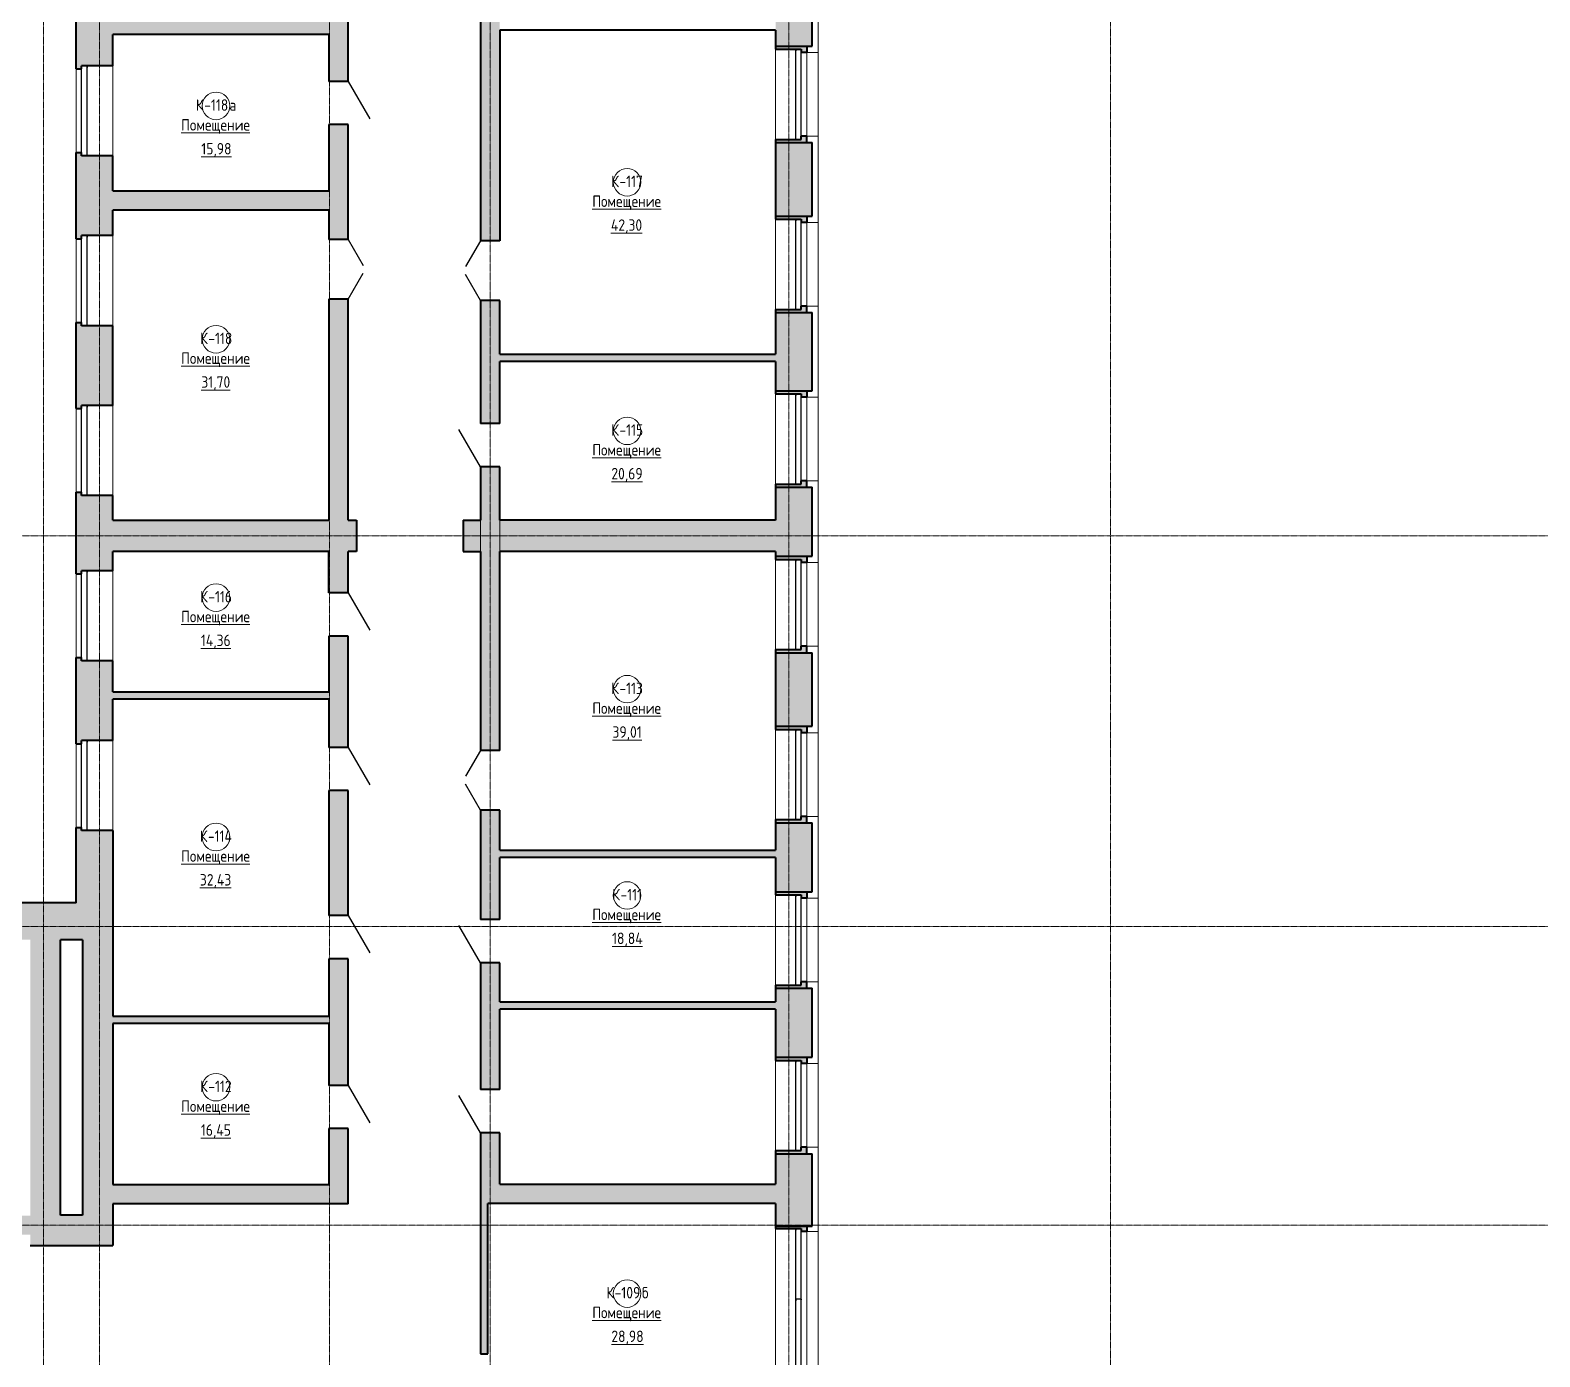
# Model space of a CAD drawing. Header units: millimetres. Extents: x -13853 to 411335, y -23261 to 161252.
# Drawn here: x 99066 to 131918, y 72741 to 101604 of the extents above; entities that cross this region are included whole.
import ezdxf

# ---------------------------------------------------------------- set-up
doc = ezdxf.new("R2010")
doc.units = ezdxf.units.MM
doc.linetypes.add('ADSK_Линия сетки', pattern=[21, 12, -3, 3, -3])
for name, color, linetype, lineweight in [('Двери', 7, 'Continuous', 18), ('Каркас_Импост', 7, 'Continuous', 30), ('Марки помещений', 7, 'Continuous', 18), ('Окна', 7, 'Continuous', 18), ('Оси', 7, 'Continuous', 9), ('Панель', 7, 'Continuous', 30), ('Стены', 7, 'Continuous', 18), ('Стены разрез', 7, 'Continuous', 40)]:
    doc.layers.add(name, color=color, linetype=linetype, lineweight=lineweight)
doc.styles.add('GOST Common_1', font='GOST Common.ttf', dxfattribs={"width": 0.9, "height": 250})

# ---------------------------------------------------------------- blocks, each defined once
blk = doc.blocks.new('ИРНИТУ_Дверь_Однопольная_ДеревяннаяВнутренняя_филенчатая - 900х2080-1341260-001_Весь этаж')
at = {"layer": 'Панель'}
blk.add_line((-470, 210), (344, 680), dxfattribs=at)
blk = doc.blocks.new('AC_Дверь_Двупольная_ДеревяннаяВнутренняя_филенчатая_с_верхом - 1260х2080-413008-001_Весь этаж')
at = {"layer": 'Панель'}
for p, q in [((-650, 210), (-87, 535)), ((650, 210), (87, 535))]:
    blk.add_line(p, q, dxfattribs=at)
blk = doc.blocks.new('ИРНИТУ-Окно-ГОСТ23166-99_4_2_Створки - 1920 x 2350-763711-001_Весь этаж')
at = {"layer": 'Каркас_Импост'}
for p, q in [((-1018.1, -100), (941.9, -100)), ((-1018.1, -220), (-1018.1, -100)), ((-1018.1, -100), (-983.1, -100)), ((-1018.1, -220), (941.9, -220)), ((-1018.1, -220), (-983.1, -220)), ((941.9, -100), (906.9, -100)), ((941.9, -220), (906.9, -220)), ((941.9, -220), (941.9, -100))]:
    blk.add_line(p, q, dxfattribs=at)
blk = doc.blocks.new('ИРНИТУ-Окно-ГОСТ23166-99_4_2_Створки - 1520 x 2350-766259-001_Весь этаж')
at = {"layer": 'Каркас_Импост'}
for p, q in [((-808.1, -100), (731.9, -100)), ((-808.1, -220), (-808.1, -100)), ((-808.1, -100), (-773.1, -100)), ((-808.1, -220), (731.9, -220)), ((-808.1, -220), (-793.1, -220)), ((731.9, -100), (696.9, -100)), ((731.9, -220), (696.9, -220)), ((731.9, -220), (731.9, -100))]:
    blk.add_line(p, q, dxfattribs=at)
blk = doc.blocks.new('ИРНИТУ-Окно-ГОСТ23166-99_4_2_Створки - 1520 x 2350-766262-001_Весь этаж')
at = {"layer": 'Каркас_Импост'}
for p, q in [((-808.1, -100), (731.9, -100)), ((-808.1, -220), (-808.1, -100)), ((-808.1, -100), (-773.1, -100)), ((-808.1, -220), (731.9, -220)), ((-808.1, -220), (-773.1, -220)), ((731.9, -100), (696.9, -100)), ((731.9, -220), (716.9, -220)), ((731.9, -220), (731.9, -100))]:
    blk.add_line(p, q, dxfattribs=at)
blk = doc.blocks.new('ИРНИТУ-Окно-ГОСТ23166-99_4_2_Створки - 1920 x 2350-415142-001_Весь этаж')
at = {"layer": 'Каркас_Импост'}
for p, q in [((-1018.1, 280), (941.9, 280)), ((-1018.1, 280), (-1018.1, 160)), ((-1018.1, 280), (-983.1, 280)), ((-1018.1, 160), (941.9, 160)), ((-1018.1, 160), (-983.1, 160)), ((941.9, 280), (906.9, 280)), ((941.9, 160), (906.9, 160)), ((941.9, 280), (941.9, 160))]:
    blk.add_line(p, q, dxfattribs=at)
blk = doc.blocks.new('ADSK_Марка_Помещение - Номер Имя Площадь Площадь проемов-115235-001_Весь этаж')
at = {"layer": 'Марки помещений'}
blk.add_circle((0, 0), 3, dxfattribs=at)

msp = doc.modelspace()

# ---------------------------------------------------------------- hatches: boundary and pattern name
at = {"layer": 'Стены'}
h = msp.add_hatch(color=256, dxfattribs=at)
h.paths.add_polyline_path([(100066, 82615), (100866, 82615), (100866, 84189), (100186, 84189), (100186, 84259), (100066, 84259)], flags=0)
h.paths.add_polyline_path([(100066, 86079), (100186, 86079), (100186, 86149), (100866, 86149), (100866, 87884), (100186, 87884), (100186, 87954), (100066, 87954)], flags=0)
h.paths.add_polyline_path([(100066, 89774), (100186, 89774), (100186, 89844), (100866, 89844), (100866, 91480), (100186, 91480), (100186, 91550), (100066, 91550)], flags=0)
h.paths.add_polyline_path([(100066, 93370), (100186, 93370), (100186, 93440), (100866, 93440), (100866, 95175), (100186, 95175), (100186, 95245), (100066, 95245)], flags=0)
h.paths.add_polyline_path([(100066, 97065), (100186, 97065), (100186, 97135), (100866, 97135), (100866, 98870), (100186, 98870), (100186, 98940), (100066, 98940)], flags=0)
h.paths.add_polyline_path([(100066, 100760), (100186, 100760), (100186, 100830), (100866, 100830), (100866, 102365), (100186, 102365), (100186, 102435), (100066, 102435)], flags=0)
h.paths.add_polyline_path([(100066, 104255), (100186, 104255), (100186, 104325), (100866, 104325), (100866, 105965), (100186, 105965), (100186, 106035), (100066, 106035)], flags=0)
h.paths.add_polyline_path([(100186, 107855), (100186, 107925), (100866, 107925), (100866, 109465), (100186, 109465), (100186, 109535), (100066, 109535), (100066, 107855)], flags=0)
h.paths.add_polyline_path([(100066, 111355), (100186, 111355), (100186, 111425), (100866, 111425), (100866, 113165), (100186, 113165), (100186, 113235), (100066, 113235)], flags=0)
h.paths.add_polyline_path([(100066, 115055), (100186, 115055), (100186, 115125), (100866, 115125), (100866, 116765), (100186, 116765), (100186, 116835), (100066, 116835), (100066, 116496)], flags=0)
h.paths.add_polyline_path([(100066, 118655), (100186, 118655), (100186, 118725), (100866, 118725), (100866, 120370), (100186, 120370), (100186, 120440), (100066, 120440)], flags=0)
h.paths.add_polyline_path([(100066, 122260), (100186, 122260), (100186, 122330), (100866, 122330), (100866, 123475), (100066, 123475), (100066, 122713)], flags=0)
h = msp.add_hatch(color=256, dxfattribs=at)
h.paths.add_polyline_path([(116086, 62895), (116086, 64705), (115286, 64705), (115286, 62895)], flags=0)
h.paths.add_polyline_path([(115286, 66805), (116086, 66805), (116086, 68205), (115286, 68205)], flags=0)
h.paths.add_polyline_path([(115286, 70305), (116086, 70305), (116086, 72385), (115286, 72385), (115286, 70765)], flags=0)
h.paths.add_polyline_path([(116086, 75585), (116086, 77159), (115286, 77159), (115286, 75585)], flags=0)
h.paths.add_polyline_path([(115286, 79259), (116086, 79259), (116086, 80759), (115286, 80759), (115286, 80304)], flags=0)
h.paths.add_polyline_path([(115286, 82859), (116086, 82859), (116086, 84359), (115286, 84359), (115286, 83604)], flags=0)
h.paths.add_polyline_path([(115286, 86459), (116086, 86459), (116086, 88059), (115286, 88059)], flags=0)
h.paths.add_polyline_path([(115286, 90159), (116086, 90159), (116086, 91659), (115286, 91659), (115286, 90265)], flags=0)
h.paths.add_polyline_path([(116086, 93759), (116086, 95459), (115286, 95459), (115286, 93759)], flags=0)
h.paths.add_polyline_path([(115286, 97559), (116086, 97559), (116086, 99159), (115286, 99159), (115286, 97846)], flags=0)
h.paths.add_polyline_path([(115286, 101259), (116086, 101259), (116086, 102559), (115286, 102559), (115286, 101604)], flags=0)
h.paths.add_polyline_path([(115286, 104659), (116086, 104659), (116086, 106159), (115286, 106159), (115286, 105214)], flags=0)
h.paths.add_polyline_path([(115286, 108259), (116086, 108259), (116086, 109699), (115286, 109699), (115286, 108265)], flags=0)
h.paths.add_polyline_path([(116086, 111799), (116086, 113335), (115286, 113335), (115286, 111799)], flags=0)
h.paths.add_polyline_path([(115286, 115435), (116086, 115435), (116086, 117015), (115286, 117015), (115286, 116464)], flags=0)
h.paths.add_polyline_path([(115286, 119115), (116086, 119115), (116086, 120475), (115286, 120475), (115286, 119604)], flags=0)
h.paths.add_polyline_path([(116086, 122575), (116086, 123475), (115286, 123475), (115286, 122575)], flags=0)
h = msp.add_hatch(color=256, dxfattribs=at)
h.paths.add_polyline_path([(105986, 90945), (105986, 95751), (105566, 95751), (105566, 90945)], flags=0)
h.paths.add_polyline_path([(105566, 97051), (105986, 97051), (105986, 99551), (105566, 99551), (105566, 97691)], flags=0)
h.paths.add_polyline_path([(105986, 100491), (105986, 107001), (105566, 107001), (105566, 100491)], flags=0)
h.paths.add_polyline_path([(105566, 107941), (105986, 107941), (105986, 109821), (105566, 109821), (105566, 108265)], flags=0)
h.paths.add_polyline_path([(105566, 111121), (105986, 111121), (105986, 117641), (105566, 117641), (105566, 116496)], flags=0)
h.paths.add_polyline_path([(105566, 118941), (105986, 118941), (105986, 121501), (105566, 121501), (105566, 119311)], flags=0)
h.paths.add_polyline_path([(105566, 122441), (105986, 122441), (105986, 122815), (105566, 122815), (105566, 122713)], flags=0)
h = msp.add_hatch(color=256, dxfattribs=at)
h.paths.add_polyline_path([(109026, 76074), (109286, 76074), (109286, 77614), (108866, 77614), (108866, 76074)], flags=0)
h.paths.add_polyline_path([(108866, 78554), (109286, 78554), (109286, 81314), (108866, 81314), (108866, 79195)], flags=0)
h.paths.add_polyline_path([(109286, 82254), (109286, 84634), (108866, 84634), (108866, 82254)], flags=0)
h.paths.add_polyline_path([(108866, 85934), (109286, 85934), (109286, 92104), (108866, 92104), (108866, 91629)], flags=0)
h.paths.add_polyline_path([(109286, 93044), (109286, 95724), (108866, 95724), (108866, 93044)], flags=0)
h.paths.add_polyline_path([(109286, 97024), (109286, 103224), (108866, 103224), (108866, 97024)], flags=0)
h.paths.add_polyline_path([(108866, 104164), (109286, 104164), (109286, 106924), (108866, 106924)], flags=0)
h.paths.add_polyline_path([(108866, 107864), (109286, 107864), (109286, 110364), (108866, 110364)], flags=0)
h.paths.add_polyline_path([(108866, 111304), (109286, 111304), (109286, 114219), (108866, 114219)], flags=0)
h.paths.add_polyline_path([(108866, 115159), (109286, 115159), (109286, 121301), (108866, 121301), (108866, 116496)], flags=0)
h.paths.add_polyline_path([(108866, 122241), (109286, 122241), (109286, 122815), (108866, 122815), (108866, 122713)], flags=0)
for points in [[(105566, 101511), (105566, 101931), (100866, 101931), (100866, 101511), (103810, 101511)], [(105566, 97691), (105566, 98111), (100866, 98111), (100866, 97691), (103810, 97691)], [(115286, 94394), (115286, 94554), (109286, 94554), (109286, 94394), (112249, 94394)], [(105566, 90265), (106166, 90265), (106166, 90945), (100866, 90945), (100866, 90265), (103810, 90265)], [(105566, 87051), (105566, 87211), (100866, 87211), (100866, 87051), (103810, 87051)], [(115286, 83604), (115286, 83764), (109286, 83764), (109286, 83604), (112249, 83604)], [(99726, 75824), (99726, 81815), (99066, 81815), (99066, 75824)], [(100206, 75824), (100866, 75824), (100866, 81815), (100206, 81815), (100206, 79195)], [(115286, 80304), (115286, 80464), (109286, 80464), (109286, 80304), (112249, 80304)], [(105566, 79991), (105566, 80151), (100866, 80151), (100866, 79991), (103810, 79991)], [(103810, 76071), (105986, 76071), (105986, 76491), (100866, 76491), (100866, 76071)], [(109286, 76074), (115286, 76074), (115286, 76494), (109286, 76494)], [(100866, 75164), (100866, 75824), (99066, 75824), (99066, 75164)]]:
    msp.add_hatch(color=256, dxfattribs=at).paths.add_polyline_path(points, flags=0)
h = msp.add_hatch(color=256, dxfattribs=at)
h.paths.add_polyline_path([(115286, 99159), (115966, 99159), (115966, 99299), (115846, 99299), (115846, 99229), (115286, 99229)], flags=0)
h.paths.add_polyline_path([(115966, 101119), (115966, 101259), (115286, 101259), (115286, 101189), (115846, 101189), (115846, 101119)], flags=0)
h = msp.add_hatch(color=256, dxfattribs=at)
h.paths.add_polyline_path([(115966, 95459), (115966, 95599), (115846, 95599), (115846, 95529), (115286, 95529), (115286, 95459)], flags=0)
h.paths.add_polyline_path([(115846, 97419), (115966, 97419), (115966, 97559), (115286, 97559), (115286, 97489), (115846, 97489)], flags=0)
h = msp.add_hatch(color=256, dxfattribs=at)
h.paths.add_polyline_path([(115966, 91659), (115966, 91799), (115846, 91799), (115846, 91729), (115286, 91729), (115286, 91659)], flags=0)
h.paths.add_polyline_path([(115846, 93619), (115966, 93619), (115966, 93759), (115286, 93759), (115286, 93689), (115846, 93689)], flags=0)
h = msp.add_hatch(color=256, dxfattribs=at)
h.paths.add_polyline_path([(112249, 90265), (115286, 90265), (115286, 90945), (109286, 90945), (109286, 90265)], flags=0)
h.paths.add_polyline_path([(108486, 90265), (108866, 90265), (108866, 90945), (108486, 90945)], flags=0)
h = msp.add_hatch(color=256, dxfattribs=at)
h.paths.add_polyline_path([(105566, 76491), (105986, 76491), (105986, 77706), (105566, 77706)], flags=0)
h.paths.add_polyline_path([(105986, 78646), (105986, 81401), (105566, 81401), (105566, 78646)], flags=0)
h.paths.add_polyline_path([(105566, 82341), (105986, 82341), (105986, 85061), (105566, 85061)], flags=0)
h.paths.add_polyline_path([(105566, 86001), (105986, 86001), (105986, 88421), (105566, 88421), (105566, 87051)], flags=0)
h.paths.add_polyline_path([(105986, 89361), (105986, 90265), (105566, 90265), (105566, 89361)], flags=0)
h = msp.add_hatch(color=256, dxfattribs=at)
h.paths.add_polyline_path([(115286, 88059), (115966, 88059), (115966, 88199), (115846, 88199), (115846, 88129), (115286, 88129)], flags=0)
h.paths.add_polyline_path([(115966, 90019), (115966, 90159), (115286, 90159), (115286, 90089), (115846, 90089), (115846, 90019)], flags=0)
h = msp.add_hatch(color=256, dxfattribs=at)
h.paths.add_polyline_path([(115286, 84359), (115966, 84359), (115966, 84499), (115846, 84499), (115846, 84429), (115286, 84429)], flags=0)
h.paths.add_polyline_path([(115966, 86319), (115966, 86459), (115286, 86459), (115286, 86389), (115846, 86389), (115846, 86319)], flags=0)
h = msp.add_hatch(color=256, dxfattribs=at)
h.paths.add_polyline_path([(115286, 80759), (115966, 80759), (115966, 80899), (115846, 80899), (115846, 80829), (115286, 80829)], flags=0)
h.paths.add_polyline_path([(115966, 82719), (115966, 82859), (115286, 82859), (115286, 82789), (115846, 82789), (115846, 82719)], flags=0)
h = msp.add_hatch(color=256, dxfattribs=at)
h.paths.add_polyline_path([(99726, 81815), (100866, 81815), (100866, 82615), (98177, 82615), (98177, 82495), (98247, 82495), (98247, 81815), (99066, 81815)], flags=0)
h.paths.add_polyline_path([(94951, 81815), (96287, 81815), (96287, 82495), (96357, 82495), (96357, 82615), (94881, 82615), (94881, 82495), (94951, 82495)], flags=0)
h.paths.add_polyline_path([(92991, 81815), (92991, 82495), (93061, 82495), (93061, 82615), (90886, 82615), (90886, 82495), (90956, 82495), (90956, 81815)], flags=0)
h.paths.add_polyline_path([(87361, 81815), (88996, 81815), (88996, 82495), (89066, 82495), (89066, 82615), (87291, 82615), (87291, 82495), (87361, 82495)], flags=0)
h.paths.add_polyline_path([(80946, 81815), (81896, 81815), (81896, 82495), (81966, 82495), (81966, 82615), (80181, 82615), (80181, 82495), (80251, 82495), (80251, 81815)], flags=0)
h.paths.add_polyline_path([(78291, 81815), (78291, 82495), (78361, 82495), (78361, 82615), (76477, 82615), (76477, 82495), (76547, 82495), (76547, 81815)], flags=0)
h.paths.add_polyline_path([(83856, 81815), (85401, 81815), (85401, 82495), (85471, 82495), (85471, 82615), (83786, 82615), (83786, 82495), (83856, 82495)], flags=0)
h.paths.add_polyline_path([(74587, 81815), (74587, 82495), (74657, 82495), (74657, 82615), (72972, 82615), (72972, 82495), (73042, 82495), (73042, 81815)], flags=0)
h.paths.add_polyline_path([(71082, 81815), (71082, 82495), (71152, 82495), (71152, 82615), (69367, 82615), (69367, 82495), (69437, 82495), (69437, 81815), (70054, 81815)], flags=0)
h.paths.add_polyline_path([(62946, 81815), (64172, 81815), (64172, 82495), (64242, 82495), (64242, 82615), (61203, 82615), (61203, 82495), (61273, 82495), (61273, 81815), (61615, 81815)], flags=0)
h.paths.add_polyline_path([(56166, 81815), (57393, 81815), (57393, 82495), (57463, 82495), (57463, 82615), (54457, 82615), (54457, 82495), (54527, 82495), (54527, 81815), (55726, 81815)], flags=0)
h.paths.add_polyline_path([(67477, 81815), (67477, 82495), (67547, 82495), (67547, 82615), (66062, 82615), (66062, 82495), (66132, 82495), (66132, 81815)], flags=0)
h.paths.add_polyline_path([(52086, 81815), (52567, 81815), (52567, 82495), (52637, 82495), (52637, 82615), (50853, 82615), (50853, 82495), (50923, 82495), (50923, 81815), (51926, 81815)], flags=0)
h.paths.add_polyline_path([(47218, 81815), (48963, 81815), (48963, 82495), (49033, 82495), (49033, 82615), (47148, 82615), (47148, 82495), (47218, 82495)], flags=0)
h.paths.add_polyline_path([(44737, 81815), (45258, 81815), (45258, 82495), (45328, 82495), (45328, 82615), (43943, 82615), (43943, 82495), (44013, 82495), (44013, 81815)], flags=0)
h.paths.add_polyline_path([(36916, 81815), (38148, 81815), (38148, 82495), (38218, 82495), (38218, 82615), (36433, 82615), (36433, 82495), (36503, 82495), (36503, 81815)], flags=0)
h.paths.add_polyline_path([(42053, 81815), (42053, 82495), (42123, 82495), (42123, 82615), (40038, 82615), (40038, 82495), (40108, 82495), (40108, 81815)], flags=0)
h.paths.add_polyline_path([(34543, 81815), (34543, 82495), (34613, 82495), (34613, 82615), (32929, 82615), (32929, 82495), (32999, 82495), (32999, 81815)], flags=0)
h.paths.add_polyline_path([(31039, 81815), (31039, 82495), (31109, 82495), (31109, 82615), (29424, 82615), (29424, 82495), (29494, 82495), (29494, 81815)], flags=0)
h.paths.add_polyline_path([(25889, 81815), (27534, 81815), (27534, 82495), (27604, 82495), (27604, 82615), (25819, 82615), (25819, 82495), (25889, 82495)], flags=0)
h.paths.add_polyline_path([(19626, 81815), (20424, 81815), (20424, 82495), (20494, 82495), (20494, 82615), (18626, 82615), (18626, 81815), (19419, 81815)], flags=0)
h.paths.add_polyline_path([(23001, 81815), (23929, 81815), (23929, 82495), (23999, 82495), (23999, 82615), (22314, 82615), (22314, 82495), (22384, 82495), (22384, 81815), (22841, 81815)], flags=0)
h = msp.add_hatch(color=256, dxfattribs=at)
h.paths.add_polyline_path([(115286, 77159), (115966, 77159), (115966, 77299), (115846, 77299), (115846, 77229), (115286, 77229)], flags=0)
h.paths.add_polyline_path([(115846, 79119), (115966, 79119), (115966, 79259), (115286, 79259), (115286, 79189), (115846, 79189)], flags=0)
h = msp.add_hatch(color=256, dxfattribs=at)
h.paths.add_polyline_path([(108866, 71445), (109026, 71445), (109026, 71864), (108866, 71864)], flags=0)
h.paths.add_polyline_path([(109026, 72804), (109026, 76074), (108866, 76074), (108866, 72804)], flags=0)
h = msp.add_hatch(color=256, dxfattribs=at)
h.paths.add_polyline_path([(97946, 75395), (99066, 75395), (99066, 75815), (97946, 75815)], flags=0)
h.paths.add_polyline_path([(95371, 75395), (96646, 75395), (96646, 75815), (83646, 75815), (83646, 75395), (86932, 75395)], flags=0)
h.paths.add_polyline_path([(80046, 75395), (82346, 75395), (82346, 75815), (80046, 75815)], flags=0)
h.paths.add_polyline_path([(78746, 75395), (78746, 75815), (65556, 75815), (65556, 75395), (70054, 75395)], flags=0)
h.paths.add_polyline_path([(64616, 75395), (64616, 75815), (63626, 75815), (63626, 75395)], flags=0)
h = msp.add_hatch(color=256, dxfattribs=at)
h.paths.add_polyline_path([(115286, 72385), (115966, 72385), (115966, 72524), (115846, 72524), (115846, 72454), (115286, 72454)], flags=0)
h.paths.add_polyline_path([(115966, 75464), (115966, 75585), (115286, 75585), (115286, 75534), (115846, 75534), (115846, 75464)], flags=0)

# ---------------------------------------------------------------- linework, layer by layer
at = {"layer": 'Оси', "linetype": 'ADSK_Линия сетки'}
for p, q in [((100576, 160434), (100576, -22443)), ((105576, 160434), (105576, -22443)), ((109076, 160434), (109076, -22443)), ((115576, 160434), (115576, -22443)), ((122576, -22443), (122576, 160434)), ((99356, 138255), (99356, -22443)), ((-13035, 90605), (410517, 90605)), ((-13035, 82105), (410517, 82105)), ((-13035, 75605), (410517, 75605))]:
    msp.add_line(p, q, dxfattribs=at)
at = {"layer": 'Стены'}
for p, q in [((116216, 109839), (116216, 99299)), ((115286, 99229), (115286, 101189)), ((115966, 101119), (115966, 99299)), ((115966, 101119), (116216, 101119)), ((100066, 98940), (100066, 100760)), ((100866, 100830), (100866, 98870)), ((116216, 99299), (115966, 99299)), ((116216, 99299), (116216, 84499)), ((115286, 95529), (115286, 97489)), ((115966, 97419), (115966, 95599)), ((115966, 97419), (116216, 97419)), ((100066, 95245), (100066, 97065)), ((100866, 97135), (100866, 95175)), ((116216, 95599), (115966, 95599)), ((115286, 91729), (115286, 93689)), ((100066, 91550), (100066, 93370)), ((100866, 93440), (100866, 91480)), ((115966, 93619), (115966, 91799)), ((115966, 93619), (116216, 93619)), ((116216, 91799), (115966, 91799)), ((108866, 90945), (108866, 90265)), ((109286, 90265), (109286, 90945)), ((115286, 88129), (115286, 90089)), ((115966, 90019), (115966, 88199)), ((115966, 90019), (116216, 90019)), ((100066, 87954), (100066, 89774)), ((100866, 89844), (100866, 87884)), ((116216, 88199), (115966, 88199)), ((100066, 84259), (100066, 86079)), ((100866, 86149), (100866, 84189)), ((115286, 84429), (115286, 86389)), ((115966, 86319), (115966, 84499)), ((115966, 86319), (116216, 86319)), ((116216, 84499), (115966, 84499)), ((116216, 84499), (116216, 70165)), ((115286, 80829), (115286, 82789)), ((115966, 82719), (115966, 80899)), ((115966, 82719), (116216, 82719)), ((116216, 80899), (115966, 80899)), ((115286, 77229), (115286, 79189)), ((115966, 79119), (115966, 77299)), ((115966, 79119), (116216, 79119)), ((116216, 77299), (115966, 77299)), ((115286, 72454), (115286, 75534)), ((115966, 75464), (115966, 72524)), ((115966, 75464), (116216, 75464))]:
    msp.add_line(p, q, dxfattribs=at)
at = {"layer": 'Стены разрез'}
for p, q in [((105986, 100491), (105986, 107001)), ((108866, 103224), (108866, 97024)), ((116086, 101259), (116086, 102559)), ((100066, 100760), (100066, 102435)), ((109286, 101604), (109286, 97024)), ((115286, 101604), (109286, 101604)), ((115286, 101604), (115286, 101189)), ((100866, 100830), (100866, 101511)), ((105566, 101511), (100866, 101511)), ((105566, 101511), (105566, 100491)), ((115286, 101259), (116086, 101259)), ((115286, 101189), (115846, 101189)), ((115846, 101189), (115846, 101119)), ((115966, 101259), (115966, 101119)), ((115966, 101119), (115846, 101119)), ((100066, 100760), (100186, 100760)), ((100186, 100760), (100186, 100830)), ((100866, 100830), (100186, 100830)), ((105986, 100491), (105566, 100491)), ((105566, 99551), (105566, 98111)), ((105986, 99551), (105566, 99551)), ((105986, 97051), (105986, 99551)), ((115286, 99229), (115286, 97489)), ((115286, 99229), (115846, 99229)), ((115846, 99229), (115846, 99299)), ((115966, 99299), (115846, 99299)), ((115966, 99159), (115966, 99299)), ((100066, 97065), (100066, 98940)), ((100066, 98940), (100186, 98940)), ((100186, 98870), (100186, 98940)), ((115286, 99159), (116086, 99159)), ((116086, 97559), (116086, 99159)), ((100866, 98870), (100186, 98870)), ((100866, 98111), (100866, 98870)), ((100866, 98111), (105566, 98111)), ((100866, 97135), (100866, 97691)), ((105566, 97691), (100866, 97691)), ((105566, 97691), (105566, 97051)), ((115286, 97559), (116086, 97559)), ((115286, 97489), (115846, 97489)), ((115846, 97489), (115846, 97419)), ((115966, 97419), (115846, 97419)), ((115966, 97559), (115966, 97419)), ((100066, 97065), (100186, 97065)), ((100186, 97065), (100186, 97135)), ((100866, 97135), (100186, 97135)), ((105986, 97051), (105566, 97051)), ((109286, 97024), (108866, 97024)), ((105566, 95751), (105566, 90945)), ((105986, 95751), (105566, 95751)), ((105986, 90945), (105986, 95751)), ((108866, 95724), (108866, 93044)), ((109286, 95724), (108866, 95724)), ((109286, 94554), (109286, 95724)), ((115846, 95529), (115846, 95599)), ((115966, 95599), (115846, 95599)), ((115966, 95459), (115966, 95599)), ((115286, 95529), (115286, 94554)), ((115286, 95529), (115846, 95529)), ((115286, 95459), (116086, 95459)), ((116086, 93759), (116086, 95459)), ((100066, 93370), (100066, 95245)), ((100066, 95245), (100186, 95245)), ((100186, 95175), (100186, 95245)), ((100866, 95175), (100186, 95175)), ((100866, 93440), (100866, 95175)), ((109286, 94554), (115286, 94554)), ((109286, 93044), (109286, 94394)), ((115286, 94394), (109286, 94394)), ((115286, 94394), (115286, 93689)), ((115286, 93759), (116086, 93759)), ((115286, 93689), (115846, 93689)), ((115846, 93689), (115846, 93619)), ((115966, 93759), (115966, 93619)), ((100066, 93370), (100186, 93370)), ((100186, 93370), (100186, 93440)), ((100866, 93440), (100186, 93440)), ((115966, 93619), (115846, 93619)), ((109286, 93044), (108866, 93044)), ((108866, 92104), (108866, 90945)), ((109286, 92104), (108866, 92104)), ((109286, 90945), (109286, 92104)), ((115286, 91729), (115286, 90945)), ((115286, 91729), (115846, 91729)), ((115286, 91659), (116086, 91659)), ((115846, 91729), (115846, 91799)), ((115966, 91799), (115846, 91799)), ((115966, 91659), (115966, 91799)), ((116086, 90159), (116086, 91659)), ((100066, 89774), (100066, 91550)), ((100066, 91550), (100186, 91550)), ((100186, 91480), (100186, 91550)), ((100866, 91480), (100186, 91480)), ((100866, 90945), (100866, 91480)), ((100866, 90945), (105566, 90945)), ((105986, 90945), (106166, 90945)), ((106166, 90945), (106166, 90265)), ((108486, 90945), (108866, 90945)), ((108486, 90945), (108486, 90265)), ((115286, 90945), (109286, 90945)), ((100866, 89844), (100866, 90265)), ((105566, 90265), (100866, 90265)), ((105566, 89361), (105566, 90265)), ((105986, 89361), (105986, 90265)), ((106166, 90265), (105986, 90265)), ((108486, 90265), (108866, 90265)), ((108866, 90265), (108866, 85934)), ((109286, 85934), (109286, 90265)), ((115286, 90265), (109286, 90265)), ((115286, 90265), (115286, 90089)), ((115286, 90159), (116086, 90159)), ((115286, 90089), (115846, 90089)), ((115846, 90089), (115846, 90019)), ((115966, 90019), (115846, 90019)), ((115966, 90159), (115966, 90019)), ((100066, 89774), (100186, 89774)), ((100186, 89774), (100186, 89844)), ((100866, 89844), (100186, 89844)), ((105986, 89361), (105566, 89361)), ((105566, 88421), (105566, 87211)), ((105986, 88421), (105566, 88421)), ((105986, 86001), (105986, 88421)), ((115286, 88129), (115286, 86389)), ((115286, 88129), (115846, 88129)), ((115286, 88059), (116086, 88059)), ((115846, 88129), (115846, 88199)), ((115966, 88199), (115846, 88199)), ((115966, 88059), (115966, 88199)), ((116086, 86459), (116086, 88059)), ((100066, 86079), (100066, 87954)), ((100066, 87954), (100186, 87954)), ((100186, 87884), (100186, 87954)), ((100866, 87884), (100186, 87884)), ((100866, 87211), (100866, 87884)), ((100866, 87211), (105566, 87211)), ((100866, 86149), (100866, 87051)), ((105566, 87051), (100866, 87051)), ((105566, 87051), (105566, 86001)), ((115286, 86459), (116086, 86459)), ((115966, 86459), (115966, 86319)), ((100066, 86079), (100186, 86079)), ((100186, 86079), (100186, 86149)), ((100866, 86149), (100186, 86149)), ((115286, 86389), (115846, 86389)), ((115846, 86389), (115846, 86319)), ((115966, 86319), (115846, 86319)), ((105986, 86001), (105566, 86001)), ((109286, 85934), (108866, 85934)), ((105566, 85061), (105566, 82341)), ((105986, 85061), (105566, 85061)), ((105986, 82341), (105986, 85061)), ((108866, 84634), (108866, 82254)), ((109286, 84634), (108866, 84634)), ((109286, 83764), (109286, 84634)), ((115286, 84429), (115286, 83764)), ((115286, 84429), (115846, 84429)), ((115846, 84429), (115846, 84499)), ((115966, 84499), (115846, 84499)), ((115966, 84359), (115966, 84499)), ((100066, 82615), (100066, 84259)), ((100066, 84259), (100186, 84259)), ((100186, 84189), (100186, 84259)), ((100866, 84189), (100186, 84189)), ((100866, 84189), (100866, 81815)), ((115286, 84359), (116086, 84359)), ((116086, 82859), (116086, 84359)), ((109286, 83764), (115286, 83764)), ((109286, 82254), (109286, 83604)), ((115286, 83604), (109286, 83604)), ((115286, 83604), (115286, 82789)), ((115286, 82859), (116086, 82859)), ((115286, 82789), (115846, 82789)), ((115846, 82789), (115846, 82719)), ((115966, 82859), (115966, 82719)), ((100066, 82615), (98177, 82615)), ((115966, 82719), (115846, 82719)), ((105986, 82341), (105566, 82341)), ((109286, 82254), (108866, 82254)), ((99726, 75824), (99726, 81815)), ((100206, 81815), (99726, 81815)), ((100206, 81815), (100206, 75824)), ((100866, 81815), (100866, 80151)), ((105566, 81401), (105566, 80151)), ((105986, 81401), (105566, 81401)), ((105986, 78646), (105986, 81401)), ((108866, 81314), (108866, 78554)), ((109286, 81314), (108866, 81314)), ((109286, 80464), (109286, 81314)), ((115286, 80829), (115286, 80464)), ((115286, 80829), (115846, 80829)), ((115846, 80829), (115846, 80899)), ((115966, 80899), (115846, 80899)), ((115966, 80759), (115966, 80899)), ((115286, 80759), (116086, 80759)), ((116086, 79259), (116086, 80759)), ((109286, 80464), (115286, 80464)), ((109286, 78554), (109286, 80304)), ((115286, 80304), (109286, 80304)), ((115286, 80304), (115286, 79189)), ((100866, 80151), (105566, 80151)), ((100866, 79991), (100866, 76491)), ((105566, 79991), (100866, 79991)), ((105566, 79991), (105566, 78646)), ((115286, 79259), (116086, 79259)), ((115286, 79189), (115846, 79189)), ((115846, 79189), (115846, 79119)), ((115966, 79259), (115966, 79119)), ((115966, 79119), (115846, 79119)), ((105986, 78646), (105566, 78646)), ((109286, 78554), (108866, 78554)), ((105566, 77706), (105566, 76491)), ((105986, 77706), (105566, 77706)), ((105986, 76071), (105986, 77706)), ((109286, 77614), (108866, 77614)), ((108866, 77614), (108866, 72804)), ((109286, 76494), (109286, 77614)), ((115286, 77229), (115286, 76494)), ((115286, 77229), (115846, 77229)), ((115846, 77229), (115846, 77299)), ((115966, 77299), (115846, 77299)), ((115966, 77159), (115966, 77299)), ((115286, 77159), (116086, 77159)), ((116086, 75585), (116086, 77159)), ((100866, 76491), (105566, 76491)), ((109286, 76494), (115286, 76494)), ((100866, 76071), (100866, 75164)), ((105986, 76071), (100866, 76071)), ((115286, 76074), (109026, 76074)), ((109026, 72804), (109026, 76074)), ((115286, 76074), (115286, 75534)), ((100206, 75824), (99726, 75824)), ((115286, 75585), (116086, 75585)), ((115966, 75585), (115966, 75464)), ((115286, 75534), (115846, 75534)), ((115846, 75534), (115846, 75464)), ((115966, 75464), (115846, 75464)), ((99066, 75164), (100866, 75164)), ((108866, 72804), (109026, 72804))]:
    msp.add_line(p, q, dxfattribs=at)

# ---------------------------------------------------------------- block references
at = {"layer": 'Двери'}
for name, p, rotation in [('ИРНИТУ_Дверь_Однопольная_ДеревяннаяВнутренняя_филенчатая - 900х2080-1341260-001_Весь этаж', (105776, 100021), 269.9999999999999), ('AC_Дверь_Двупольная_ДеревяннаяВнутренняя_филенчатая_с_верхом - 1260х2080-413008-001_Весь этаж', (105776, 96401), 269.9999999999999), ('AC_Дверь_Двупольная_ДеревяннаяВнутренняя_филенчатая_с_верхом - 1260х2080-413008-001_Весь этаж', (109076, 96374), 89.99999999999993), ('ИРНИТУ_Дверь_Однопольная_ДеревяннаяВнутренняя_филенчатая - 900х2080-1341260-001_Весь этаж', (109076, 92574), 89.99999999999993), ('ИРНИТУ_Дверь_Однопольная_ДеревяннаяВнутренняя_филенчатая - 900х2080-1341260-001_Весь этаж', (105776, 88891), 269.9999999999999), ('ИРНИТУ_Дверь_Однопольная_ДеревяннаяВнутренняя_филенчатая - 900х2080-1341260-001_Весь этаж', (105776, 85531), 269.9999999999999), ('AC_Дверь_Двупольная_ДеревяннаяВнутренняя_филенчатая_с_верхом - 1260х2080-413008-001_Весь этаж', (109076, 85284), 89.99999999999993), ('ИРНИТУ_Дверь_Однопольная_ДеревяннаяВнутренняя_филенчатая - 900х2080-1341260-001_Весь этаж', (105776, 81871), 269.9999999999999), ('ИРНИТУ_Дверь_Однопольная_ДеревяннаяВнутренняя_филенчатая - 900х2080-1341260-001_Весь этаж', (109076, 81784), 89.99999999999993), ('ИРНИТУ_Дверь_Однопольная_ДеревяннаяВнутренняя_филенчатая - 900х2080-1341260-001_Весь этаж', (105776, 78176), 269.9999999999999), ('ИРНИТУ_Дверь_Однопольная_ДеревяннаяВнутренняя_филенчатая - 900х2080-1341260-001_Весь этаж', (109076, 78084), 89.99999999999993)]:
    msp.add_blockref(name, p, dxfattribs=dict(at, rotation=rotation))
at = {"layer": 'Марки помещений', "xscale": 99.99999999999993, "yscale": 99.99999999999993, "zscale": 99.99999999999993}
for p in [(103110, 99957), (112056, 98296), (103110, 94880), (112056, 92887), (103110, 89260), (112056, 87267), (103110, 84050), (112056, 82778), (103110, 78607), (112056, 74117)]:
    msp.add_blockref('ADSK_Марка_Помещение - Номер Имя Площадь Площадь проемов-115235-001_Весь этаж', p, dxfattribs=at)
at = {"layer": 'Окна'}
for name, p, rotation in [('ИРНИТУ-Окно-ГОСТ23166-99_4_2_Створки - 1920 x 2350-763711-001_Весь этаж', (115626, 100247), 90), ('ИРНИТУ-Окно-ГОСТ23166-99_4_2_Створки - 1920 x 2350-415142-001_Весь этаж', (100466, 99888), 89.99999999999993), ('ИРНИТУ-Окно-ГОСТ23166-99_4_2_Створки - 1920 x 2350-763711-001_Весь этаж', (115626, 96547), 90), ('ИРНИТУ-Окно-ГОСТ23166-99_4_2_Створки - 1920 x 2350-415142-001_Весь этаж', (100466, 96193), 89.99999999999993), ('ИРНИТУ-Окно-ГОСТ23166-99_4_2_Створки - 1920 x 2350-763711-001_Весь этаж', (115626, 92747), 90), ('ИРНИТУ-Окно-ГОСТ23166-99_4_2_Створки - 1920 x 2350-415142-001_Весь этаж', (100466, 92498), 89.99999999999993), ('ИРНИТУ-Окно-ГОСТ23166-99_4_2_Створки - 1920 x 2350-763711-001_Весь этаж', (115626, 89147), 90), ('ИРНИТУ-Окно-ГОСТ23166-99_4_2_Створки - 1920 x 2350-415142-001_Весь этаж', (100466, 88902), 89.99999999999993), ('ИРНИТУ-Окно-ГОСТ23166-99_4_2_Створки - 1920 x 2350-415142-001_Весь этаж', (100466, 85207), 89.99999999999993), ('ИРНИТУ-Окно-ГОСТ23166-99_4_2_Створки - 1920 x 2350-763711-001_Весь этаж', (115626, 85447), 90), ('ИРНИТУ-Окно-ГОСТ23166-99_4_2_Створки - 1920 x 2350-763711-001_Весь этаж', (115626, 81847), 90), ('ИРНИТУ-Окно-ГОСТ23166-99_4_2_Створки - 1920 x 2350-763711-001_Весь этаж', (115626, 78247), 90), ('ИРНИТУ-Окно-ГОСТ23166-99_4_2_Створки - 1520 x 2350-766259-001_Весь этаж', (115626, 74802), 90), ('ИРНИТУ-Окно-ГОСТ23166-99_4_2_Створки - 1520 x 2350-766262-001_Весь этаж', (115626, 73262), 90)]:
    msp.add_blockref(name, p, dxfattribs=dict(at, rotation=rotation))

# ---------------------------------------------------------------- texts
at = {"layer": 'Марки помещений', "lineweight": 9, "char_height": 250, "attachment_point": 1, "style": 'GOST Common_1'}
for s, insert, width in [('\\fGOST Common|b0|i0|c204|p34|;\\W.9;К', (102674, 100100), 216.46), ('-118', (102853, 100100), 663.8), ('\\fGOST Common|b0|i0|c204|p34|;\\W.9;а', (103401, 100100), 216.46), ('\\LПомещение', (102353, 99669), 1875.95), ('\\L15,98', (102790, 99150), 815.32), ('\\fGOST Common|b0|i0|c204|p34|;\\W.9;К', (111710, 98439), 216.46), ('-117', (111888, 98439), 663.8), ('\\LПомещение', (111299, 98008), 1875.95), ('\\L42,30', (111704, 97489), 894.68), ('\\fGOST Common|b0|i0|c204|p34|;\\W.9;К', (102763, 95024), 216.46), ('-118', (102942, 95024), 663.8), ('\\LПомещение', (102353, 94593), 1875.95), ('\\L31,70', (102790, 94074), 815.32), ('\\fGOST Common|b0|i0|c204|p34|;\\W.9;К', (111710, 93031), 216.46), ('-115', (111888, 93031), 663.8), ('\\LПомещение', (111299, 92599), 1875.95), ('\\L20,69', (111713, 92081), 873.04), ('\\fGOST Common|b0|i0|c204|p34|;\\W.9;К', (102763, 89403), 216.46), ('-116', (102942, 89403), 663.8), ('\\LПомещение', (102353, 88972), 1875.95), ('\\L14,36', (102781, 88453), 836.96), ('\\fGOST Common|b0|i0|c204|p34|;\\W.9;К', (111710, 87410), 216.46), ('-113', (111888, 87410), 663.8), ('\\LПомещение', (111299, 86979), 1875.95), ('\\L39,01', (111737, 86460), 815.32), ('\\fGOST Common|b0|i0|c204|p34|;\\W.9;К', (102755, 84194), 216.46), ('-114', (102933, 84194), 685.44), ('\\LПомещение', (102353, 83762), 1875.95), ('\\L32,43', (102758, 83244), 894.68), ('\\fGOST Common|b0|i0|c204|p34|;\\W.9;К', (111733, 82921), 216.46), ('-111', (111912, 82921), 606.08), ('\\LПомещение', (111299, 82490), 1875.95), ('\\L18,84', (111728, 81971), 836.96), ('\\fGOST Common|b0|i0|c204|p34|;\\W.9;К', (102763, 78750), 216.46), ('-112', (102942, 78750), 663.8), ('\\LПомещение', (102353, 78319), 1875.95), ('\\L16,45', (102781, 77800), 836.96), ('\\fGOST Common|b0|i0|c204|p34|;\\W.9;К', (111606, 74261), 216.46), ('-109', (111784, 74261), 721.52), ('\\fGOST Common|b0|i0|c204|p34|;\\W.9;б', (112380, 74261), 194.81), ('\\LПомещение', (111299, 73830), 1875.95), ('\\L28,98', (111713, 73311), 873.04)]:
    msp.add_mtext(s, dxfattribs=dict(at, insert=insert, width=width))

doc.saveas('drawing.dxf')
